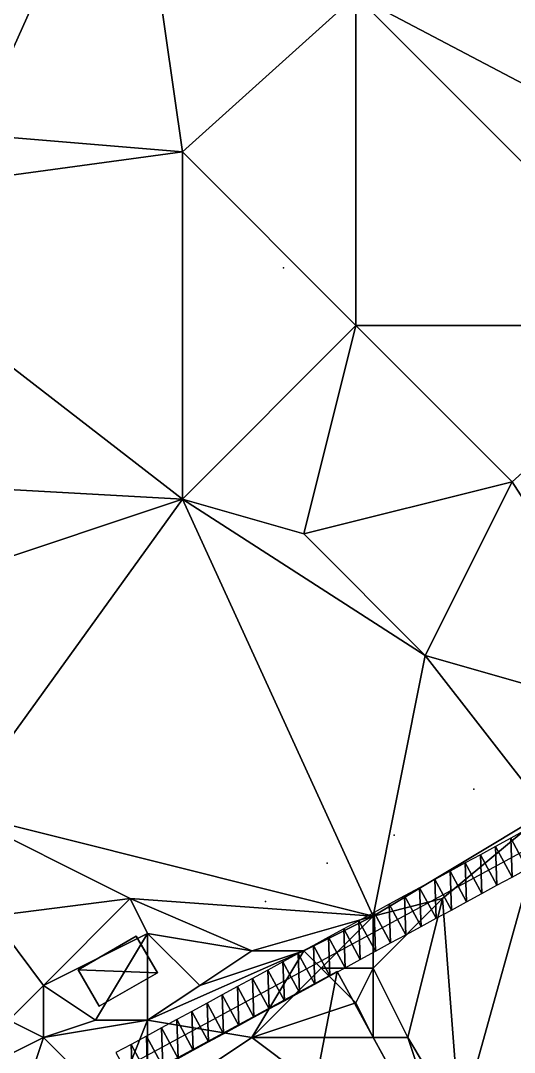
# Model space of a CAD drawing. Header units: metres. Extents: x -1103 to 901, y -902 to 905.
# Drawn here: x 439.4 to 496.3, y 304.3 to 423.1 of the extents above; entities that cross this region are included whole.
import ezdxf

# ---------------------------------------------------------------- set-up
doc = ezdxf.new("R2010")
doc.units = ezdxf.units.M
for name, color, linetype in [('OSM_BUILDING_FOOTPRINTS', 7, 'CONTINUOUS'), ('OSM_BUILDING_ROOFS', 1, 'CONTINUOUS'), ('OSM_BUILDING_WALLS', 8, 'CONTINUOUS'), ('OSM_ROAD_AXES', 2, 'CONTINUOUS'), ('OSM_ROAD_SURFACE', 9, 'CONTINUOUS'), ('OSM_TERRAIN', 3, 'CONTINUOUS'), ('OSM_TREES', 3, 'CONTINUOUS')]:
    doc.layers.add(name, color=color, linetype=linetype)

msp = doc.modelspace()

# ---------------------------------------------------------------- linework, layer by layer
at = {"layer": 'OSM_BUILDING_FOOTPRINTS'}
for points in [[(453.66, 315.99, 11.06), (455.14, 313.45, 11.06), (448.43, 309.61, 11.06), (445.98, 313.81, 11.06), (452.68, 317.67, 11.06), (453.66, 315.99, 11.06)], [(452.42, 300.96, 10.13), (475.85, 313.62, 10.13), (491.37, 285.25, 10.13), (467.94, 272.6, 10.13), (452.42, 300.96, 10.13)]]:
    msp.add_polyline3d(points, close=True, dxfattribs=at)
at = {"layer": 'OSM_BUILDING_ROOFS'}
for points in [[(455.14, 313.45, 21.06), (452.68, 317.67, 21.06), (445.98, 313.81, 21.06)], [(455.14, 313.45, 21.06), (453.66, 315.99, 21.06), (452.68, 317.67, 21.06)], [(455.14, 313.45, 21.06), (445.98, 313.81, 21.06), (448.43, 309.61, 21.06)], [(475.85, 313.62, 20.14), (452.42, 300.96, 20.14), (467.94, 272.6, 20.14)], [(475.85, 313.62, 20.14), (467.94, 272.6, 20.14), (491.37, 285.25, 20.14)]]:
    msp.add_3dface(points, dxfattribs=at)
at = {"layer": 'OSM_BUILDING_WALLS'}
for points in [[(452.68, 317.67, 11.06), (445.98, 313.81, 11.06), (445.98, 313.81, 21.06)], [(452.68, 317.67, 11.06), (445.98, 313.81, 21.06), (452.68, 317.67, 21.06)], [(453.66, 315.99, 11.06), (452.68, 317.67, 11.06), (452.68, 317.67, 21.06)], [(453.66, 315.99, 11.06), (452.68, 317.67, 21.06), (453.66, 315.99, 21.06)], [(455.14, 313.45, 11.06), (453.66, 315.99, 11.06), (453.66, 315.99, 21.06)], [(455.14, 313.45, 11.06), (453.66, 315.99, 21.06), (455.14, 313.45, 21.06)], [(445.98, 313.81, 11.06), (448.43, 309.61, 11.06), (448.43, 309.61, 21.06)], [(445.98, 313.81, 11.06), (448.43, 309.61, 21.06), (445.98, 313.81, 21.06)], [(448.43, 309.61, 11.06), (455.14, 313.45, 11.06), (455.14, 313.45, 21.06)], [(448.43, 309.61, 11.06), (455.14, 313.45, 21.06), (448.43, 309.61, 21.06)], [(475.85, 313.62, 10.13), (452.42, 300.96, 10.13), (452.42, 300.96, 20.14)], [(475.85, 313.62, 10.13), (452.42, 300.96, 20.14), (475.85, 313.62, 20.14)], [(491.37, 285.25, 10.13), (475.85, 313.62, 10.13), (475.85, 313.62, 20.14)], [(491.37, 285.25, 10.13), (475.85, 313.62, 20.14), (491.37, 285.25, 20.14)]]:
    msp.add_3dface(points, dxfattribs=at)
at = {"layer": 'OSM_ROAD_AXES'}
msp.add_polyline3d([(434.94, 293.85, 11.73), (439.05, 295.87, 11.47), (586.08, 375.62, 15.91)], dxfattribs=at)
at = {"layer": 'OSM_ROAD_SURFACE'}
for points in [[(497.76, 325.44, 15.77), (497.61, 329.91, 15.98), (495.86, 328.96, 15.82)], [(494.26, 323.54, 15.46), (494.11, 328.01, 15.67), (492.36, 327.06, 15.52)], [(496.01, 324.49, 15.62), (495.86, 328.96, 15.82), (494.11, 328.01, 15.67)], [(494.26, 323.54, 15.46), (496.01, 324.49, 15.62), (494.11, 328.01, 15.67)], [(496.01, 324.49, 15.62), (497.76, 325.44, 15.77), (495.86, 328.96, 15.82)], [(492.51, 322.59, 15.3), (492.36, 327.06, 15.52), (490.61, 326.11, 15.36)], [(492.51, 322.59, 15.3), (494.26, 323.54, 15.46), (492.36, 327.06, 15.52)], [(490.76, 321.64, 15.15), (490.61, 326.11, 15.36), (488.86, 325.16, 15.21)], [(490.76, 321.64, 15.15), (492.51, 322.59, 15.3), (490.61, 326.11, 15.36)], [(489.01, 320.69, 15), (488.86, 325.16, 15.21), (487.1, 324.21, 15.05)], [(489.01, 320.69, 15), (490.76, 321.64, 15.15), (488.86, 325.16, 15.21)], [(485.51, 318.8, 14.69), (485.35, 323.26, 14.9), (483.6, 322.31, 14.74)], [(487.26, 319.75, 14.83), (487.1, 324.21, 15.05), (485.35, 323.26, 14.9)], [(485.51, 318.8, 14.69), (487.26, 319.75, 14.83), (485.35, 323.26, 14.9)], [(487.26, 319.75, 14.83), (489.01, 320.69, 15), (487.1, 324.21, 15.05)], [(483.76, 317.85, 14.54), (483.6, 322.31, 14.74), (481.85, 321.36, 14.59)], [(483.76, 317.85, 14.54), (485.51, 318.8, 14.69), (483.6, 322.31, 14.74)], [(482.01, 316.9, 14.39), (481.85, 321.36, 14.59), (480.1, 320.41, 14.43)], [(482.01, 316.9, 14.39), (483.76, 317.85, 14.54), (481.85, 321.36, 14.59)], [(480.26, 315.95, 14.24), (480.1, 320.41, 14.43), (478.35, 319.46, 14.3)], [(480.26, 315.95, 14.24), (482.01, 316.9, 14.39), (480.1, 320.41, 14.43)], [(476.76, 314.05, 13.71), (476.6, 318.51, 14.06), (474.85, 317.56, 13.82)], [(478.51, 315, 13.99), (478.35, 319.46, 14.3), (476.6, 318.51, 14.06)], [(476.76, 314.05, 13.71), (478.51, 315, 13.99), (476.6, 318.51, 14.06)], [(478.51, 315, 13.99), (480.26, 315.95, 14.24), (478.35, 319.46, 14.3)], [(475.01, 313.1, 13.22), (474.85, 317.56, 13.82), (473.1, 316.62, 13.58)], [(475.01, 313.1, 13.22), (476.76, 314.05, 13.71), (474.85, 317.56, 13.82)], [(473.26, 312.15, 13.16), (473.1, 316.62, 13.58), (471.35, 315.67, 13.38)], [(473.26, 312.15, 13.16), (475.01, 313.1, 13.22), (473.1, 316.62, 13.58)], [(471.51, 311.2, 13.12), (471.35, 315.67, 13.38), (469.6, 314.72, 13.28)], [(471.51, 311.2, 13.12), (473.26, 312.15, 13.16), (471.35, 315.67, 13.38)], [(468.01, 309.3, 12.96), (467.85, 313.77, 13.18), (466.1, 312.82, 13.08)], [(469.76, 310.25, 13.05), (469.6, 314.72, 13.28), (467.85, 313.77, 13.18)], [(468.01, 309.3, 12.96), (469.76, 310.25, 13.05), (467.85, 313.77, 13.18)], [(469.76, 310.25, 13.05), (471.51, 311.2, 13.12), (469.6, 314.72, 13.28)], [(466.25, 308.35, 12.86), (466.1, 312.82, 13.08), (464.35, 311.87, 12.98)], [(466.25, 308.35, 12.86), (468.01, 309.3, 12.96), (466.1, 312.82, 13.08)], [(464.5, 307.4, 12.76), (464.35, 311.87, 12.98), (462.6, 310.92, 12.88)], [(464.5, 307.4, 12.76), (466.25, 308.35, 12.86), (464.35, 311.87, 12.98)], [(462.75, 306.45, 12.66), (462.6, 310.92, 12.88), (460.85, 309.97, 12.77)], [(462.75, 306.45, 12.66), (464.5, 307.4, 12.76), (462.6, 310.92, 12.88)], [(459.25, 304.56, 12.63), (459.1, 309.02, 12.67), (457.35, 308.07, 12.57)], [(461, 305.5, 12.65), (460.85, 309.97, 12.77), (459.1, 309.02, 12.67)], [(459.25, 304.56, 12.63), (461, 305.5, 12.65), (459.1, 309.02, 12.67)], [(461, 305.5, 12.65), (462.75, 306.45, 12.66), (460.85, 309.97, 12.77)], [(457.5, 303.61, 12.62), (457.35, 308.07, 12.57), (455.6, 307.12, 12.51)], [(457.5, 303.61, 12.62), (459.25, 304.56, 12.63), (457.35, 308.07, 12.57)], [(455.75, 302.66, 12.6), (455.6, 307.12, 12.51), (453.85, 306.17, 12.46)], [(455.75, 302.66, 12.6), (457.5, 303.61, 12.62), (455.6, 307.12, 12.51)], [(454, 301.71, 12.59), (453.85, 306.17, 12.46), (452.1, 305.22, 12.26)], [(454, 301.71, 12.59), (455.75, 302.66, 12.6), (453.85, 306.17, 12.46)], [(452.25, 300.76, 12.21), (452.1, 305.22, 12.26), (450.35, 304.27, 12.19)], [(452.25, 300.76, 12.21), (454, 301.71, 12.59), (452.1, 305.22, 12.26)]]:
    msp.add_3dface(points, dxfattribs=at)
at = {"layer": 'OSM_TERRAIN'}
for points in [[(420, 426, 14.12), (434, 410, 14.99), (440, 456, 15.04)], [(440, 456, 15.04), (434, 410, 14.99), (452, 450, 15.16)], [(434, 410, 14.99), (458, 408, 14.99), (452, 450, 15.16)], [(458, 408, 14.99), (478, 426, 14.02), (452, 450, 15.16)], [(458, 408, 14.99), (478, 388, 14.06), (478, 426, 14.02)], [(478, 388, 14.06), (516, 388, 14.15), (478, 426, 14.02)], [(478, 426, 14.02), (516, 388, 14.15), (516, 406, 14.08)], [(478, 426, 14.02), (516, 406, 14.08), (496, 426, 14.07)], [(516, 406, 14.08), (516, 426, 14.94), (496, 426, 14.07)], [(414, 402, 15.2), (458, 408, 14.99), (434, 410, 14.99)], [(414, 402, 15.2), (458, 368, 16.79), (458, 408, 14.99)], [(458, 368, 16.79), (478, 388, 14.06), (458, 408, 14.99)], [(422, 370, 16.9), (458, 368, 16.79), (414, 402, 15.2)], [(458, 368, 16.79), (472, 364, 15.64), (478, 388, 14.06)], [(472, 364, 15.64), (496, 370, 14.18), (478, 388, 14.06)], [(496, 370, 14.18), (516, 388, 14.15), (478, 388, 14.06)], [(514, 342, 16.54), (516, 388, 14.15), (496, 370, 14.18)], [(410, 352, 16.02), (458, 368, 16.79), (422, 370, 16.9)], [(486, 350, 15.96), (496, 370, 14.18), (472, 364, 15.64)], [(486, 350, 15.96), (514, 342, 16.54), (496, 370, 14.18)], [(432, 332, 14.95), (458, 368, 16.79), (410, 352, 16.02)], [(480, 320, 14.36), (458, 368, 16.79), (432, 332, 14.95)], [(480, 320, 14.36), (486, 350, 15.96), (458, 368, 16.79)], [(458, 368, 16.79), (486, 350, 15.96), (472, 364, 15.64)], [(500, 332, 16.18), (486, 350, 15.96), (480, 320, 14.36)], [(500, 332, 16.18), (514, 342, 16.54), (486, 350, 15.96)], [(436, 320, 13.78), (452, 322, 13.91), (432, 332, 14.95)], [(452, 322, 13.91), (480, 320, 14.36), (432, 332, 14.95)], [(488, 322, 14.95), (500, 332, 16.18), (480, 320, 14.36)], [(490, 296, 13.8), (500, 332, 16.18), (488, 322, 14.95)], [(516, 312, 17), (500, 332, 16.18), (490, 296, 13.8)], [(436, 320, 13.78), (442, 312, 12.85), (452, 322, 13.91)], [(442, 312, 12.85), (454, 318, 13.26), (452, 322, 13.91)], [(454, 318, 13.26), (466, 316, 13.63), (452, 322, 13.91)], [(452, 322, 13.91), (466, 316, 13.63), (480, 320, 14.36)], [(484, 306, 13.83), (488, 322, 14.95), (480, 314, 14.09)], [(480, 314, 14.09), (488, 322, 14.95), (480, 320, 14.36)], [(484, 306, 13.83), (490, 296, 13.8), (488, 322, 14.95)], [(438, 308, 13.64), (442, 312, 12.85), (436, 320, 13.78)], [(472, 316, 13.37), (480, 320, 14.36), (466, 316, 13.63)], [(474, 314, 13.3), (480, 320, 14.36), (472, 316, 13.37)], [(474, 314, 13.3), (480, 314, 14.09), (480, 320, 14.36)], [(448, 308, 12.85), (454, 318, 13.26), (442, 312, 12.85)], [(448, 308, 12.85), (454, 308, 12.41), (454, 318, 13.26)], [(454, 308, 12.41), (460, 312, 12.92), (454, 318, 13.26)], [(460, 312, 12.92), (466, 316, 13.63), (454, 318, 13.26)], [(454, 308, 12.41), (466, 306, 12.69), (472, 316, 13.37)], [(454, 308, 12.41), (472, 316, 13.37), (460, 312, 12.92)], [(460, 312, 12.92), (472, 316, 13.37), (466, 316, 13.63)], [(466, 306, 12.69), (474, 314, 13.3), (472, 316, 13.37)], [(466, 306, 12.69), (478, 310, 12.67), (474, 314, 13.3)], [(478, 310, 12.67), (480, 314, 14.09), (474, 314, 13.3)], [(478, 310, 12.67), (480, 306, 12.62), (480, 314, 14.09)], [(480, 306, 12.62), (484, 306, 13.83), (480, 314, 14.09)], [(438, 308, 13.64), (442, 306, 12.21), (442, 312, 12.85)], [(442, 306, 12.21), (448, 308, 12.85), (442, 312, 12.85)], [(516, 276, 15.97), (516, 312, 17), (490, 296, 13.8)], [(466, 306, 12.69), (480, 306, 12.62), (478, 310, 12.67)], [(438, 304, 12.1), (442, 306, 12.21), (438, 308, 13.64)], [(442, 306, 12.21), (450, 298, 11.69), (454, 308, 12.41)], [(442, 306, 12.21), (454, 308, 12.41), (448, 308, 12.85)], [(450, 298, 11.69), (454, 298, 12.61), (454, 308, 12.41)], [(454, 298, 12.61), (466, 306, 12.69), (454, 308, 12.41)], [(440, 300, 11.47), (442, 306, 12.21), (438, 304, 12.1)], [(440, 300, 11.47), (450, 298, 11.69), (442, 306, 12.21)], [(454, 298, 12.61), (490, 288, 12.65), (466, 306, 12.69)], [(490, 288, 12.65), (480, 306, 12.62), (466, 306, 12.69)], [(480, 306, 12.62), (490, 288, 12.65), (484, 306, 13.83)], [(490, 288, 12.65), (490, 296, 13.8), (484, 306, 13.83)]]:
    msp.add_3dface(points, dxfattribs=at)
at = {"layer": 'OSM_TREES'}
for p in [(469.67, 394.64, 14.52), (491.61, 334.61, 15.72), (482.42, 329.31, 14.89), (474.7, 326.07, 14.66), (467.6, 321.66, 14.28)]:
    msp.add_point(p, dxfattribs=at)

doc.saveas('drawing.dxf')
